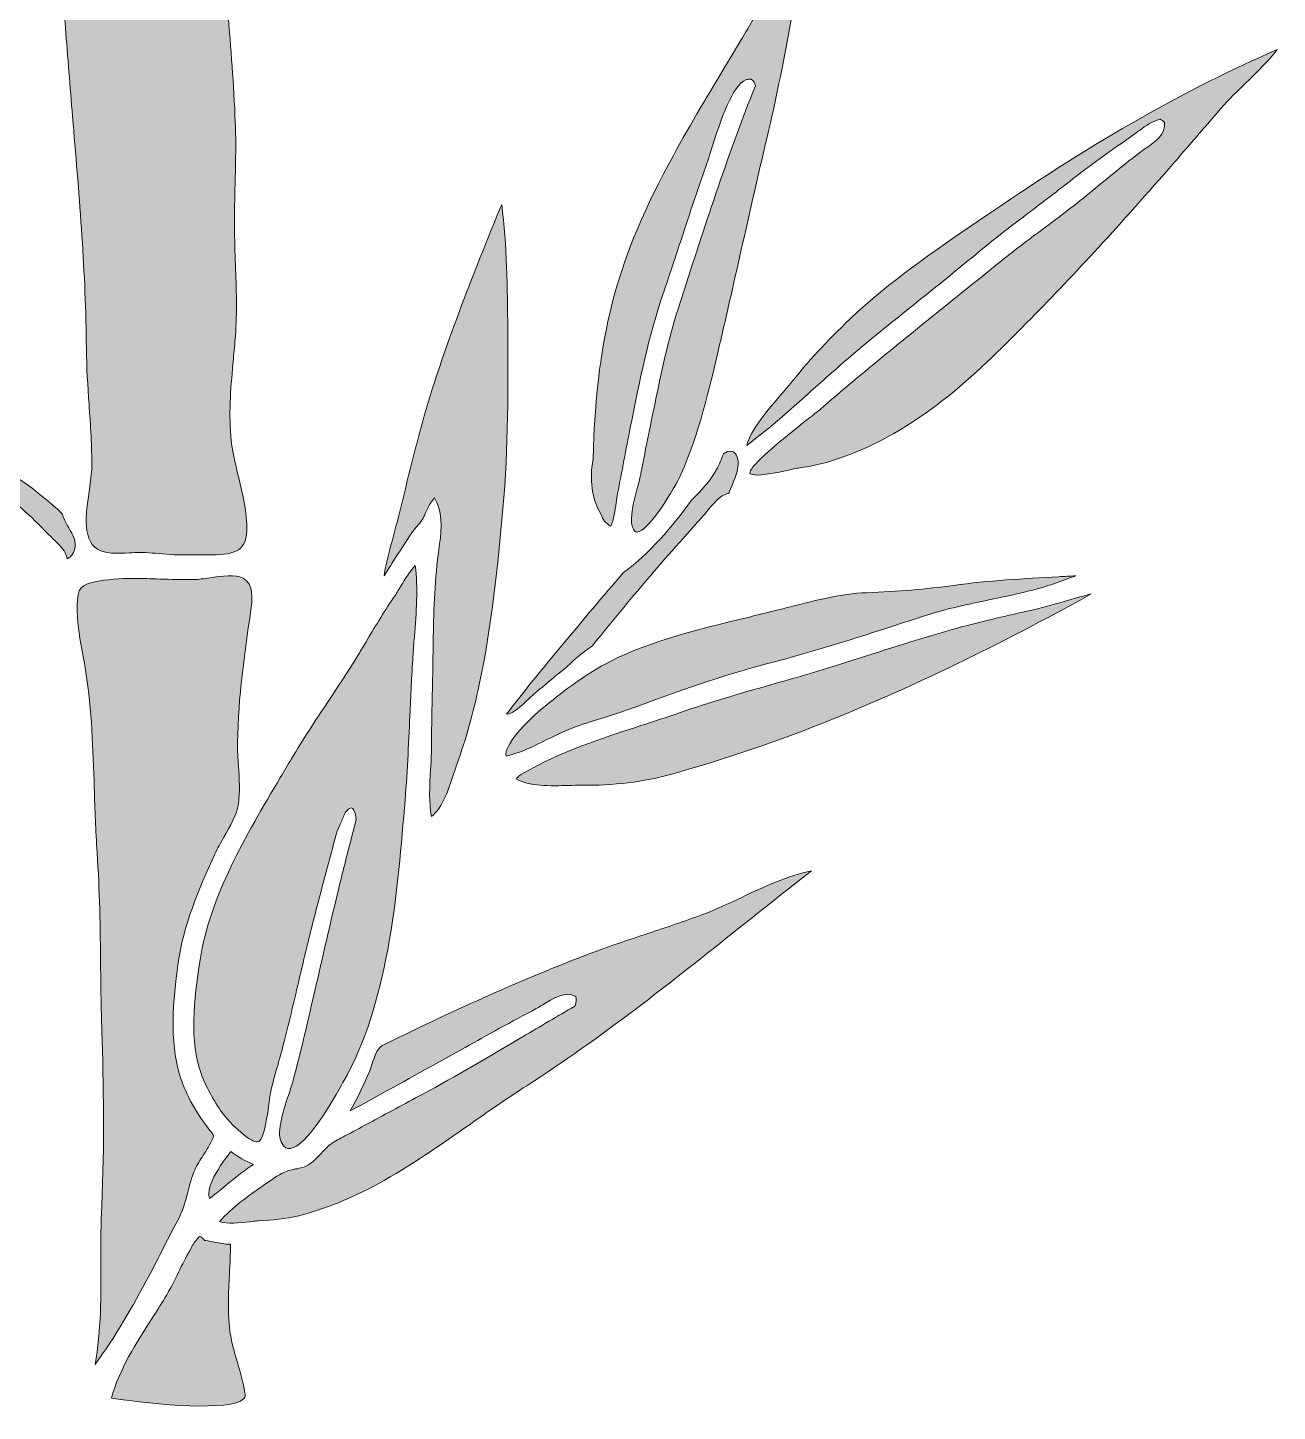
# Model space of a CAD drawing. Header units: inches. Extents: x 34 to 176, y -282 to -15.
# Drawn here: x 105.4 to 176.3, y -138.7 to -60.3 of the extents above; entities that cross this region are included whole.
import ezdxf

# ---------------------------------------------------------------- set-up
doc = ezdxf.new("R2010")
doc.units = ezdxf.units.IN
doc.header["$MEASUREMENT"] = 0
doc.layers.add('_U+0421_U+043B_U+043E_U+0439 1', color=7, linetype='Continuous')

# ---------------------------------------------------------------- blocks, each defined once
blk = doc.blocks.new('block 2')
at = {"layer": '_U+0421_U+043B_U+043E_U+0439 1', "true_color": 0xffffff}
h = blk.add_hatch(color=7, dxfattribs=at)
h.dxf.hatch_style = 2
edge = h.paths.add_edge_path()
edge.add_spline(control_points=[(114.52, -41.955), (113.569, -42.066), (112.629, -42.035), (111.748, -41.994), (111.084, -41.963), (110.482, -42.018), (109.842, -42.076), (109.607, -42.098), (109.369, -42.12), (109.124, -42.137), (108.941, -42.15), (108.741, -42.132), (108.529, -42.112), (108.149, -42.076), (107.755, -42.039), (107.498, -42.199), (106.507, -42.815), (106.623, -45.137), (106.692, -46.525), (106.706, -46.8), (106.718, -47.045), (106.721, -47.242), (106.744, -49.072), (106.782, -51.022), (106.964, -52.984), (107.188, -55.399), (107.378, -57.863), (107.561, -60.246), (107.691, -61.925), (107.82, -63.604), (107.962, -65.279), (107.962, -65.279), (107.998, -65.706), (107.998, -65.706), (108.352, -69.889), (108.719, -74.216), (108.747, -78.46), (108.755, -79.513), (108.829, -80.585), (108.9, -81.621), (108.981, -82.79), (109.064, -83.999), (109.053, -85.192), (109.05, -85.535), (108.985, -85.975), (108.916, -86.441), (108.715, -87.811), (108.465, -89.515), (109.576, -89.927), (110.056, -90.105), (110.625, -90.071), (111.176, -90.039), (111.393, -90.026), (111.614, -90.013), (111.831, -90.013), (111.924, -90.013), (112.017, -90.015), (112.107, -90.021), (112.355, -90.037), (112.596, -90.058), (112.834, -90.079), (113.432, -90.13), (113.997, -90.178), (114.617, -90.15), (114.853, -90.14), (115.107, -90.145), (115.375, -90.151), (116.743, -90.18), (117.723, -90.115), (117.825, -88.991), (117.918, -87.969), (117.643, -86.831), (117.377, -85.73), (117.19, -84.956), (116.997, -84.155), (116.935, -83.405), (116.816, -81.954), (116.951, -80.484), (117.082, -79.062), (117.124, -78.614), (117.165, -78.166), (117.198, -77.719), (117.298, -76.384), (117.248, -75.018), (117.2, -73.697), (117.175, -72.999), (117.149, -72.278), (117.145, -71.567), (117.14, -70.75), (117.16, -69.921), (117.18, -69.121), (117.209, -67.963), (117.238, -66.766), (117.192, -65.589), (117.11, -63.509), (116.937, -61.4), (116.77, -59.359), (116.634, -57.698), (116.493, -55.979), (116.402, -54.283), (116.333, -53.007), (116.322, -51.71), (116.312, -50.457), (116.305, -49.679), (116.299, -48.901), (116.279, -48.123), (116.265, -47.552), (116.293, -46.957), (116.323, -46.327), (116.379, -45.145), (116.437, -43.923), (116.191, -42.885), (115.932, -41.789), (115.604, -41.827), (114.52, -41.955)], knot_values=[0, 0, 0, 0, 1, 1, 1, 2, 2, 2, 3, 3, 3, 4, 4, 4, 5, 5, 5, 6, 6, 6, 7, 7, 7, 8, 8, 8, 9, 9, 9, 10, 10, 10, 11, 11, 11, 12, 12, 12, 13, 13, 13, 14, 14, 14, 15, 15, 15, 16, 16, 16, 17, 17, 17, 18, 18, 18, 19, 19, 19, 20, 20, 20, 21, 21, 21, 22, 22, 22, 23, 23, 23, 24, 24, 24, 25, 25, 25, 26, 26, 26, 27, 27, 27, 28, 28, 28, 29, 29, 29, 30, 30, 30, 31, 31, 31, 32, 32, 32, 33, 33, 33, 34, 34, 34, 35, 35, 35, 36, 36, 36, 37, 37, 37, 38, 38, 38, 38], degree=3, periodic=1)
h = blk.add_hatch(color=7, dxfattribs=at)
h.dxf.hatch_style = 2
edge = h.paths.add_edge_path()
edge.add_spline(control_points=[(138.487, -88.522), (138.654, -88.133), (138.724, -87.66), (138.791, -87.201), (138.818, -87.02), (138.844, -86.844), (138.875, -86.678), (139.109, -85.425), (139.351, -84.174), (139.594, -82.923), (140.102, -80.313), (140.631, -77.757), (141.512, -75.177), (141.847, -74.194), (142.17, -73.209), (142.494, -72.224), (142.965, -70.789), (143.452, -69.305), (143.97, -67.854), (144.01, -67.742), (144.069, -67.552), (144.143, -67.312), (144.743, -65.372), (145.4, -63.534), (146.142, -63.225), (146.219, -63.192), (146.297, -63.176), (146.373, -63.176), (146.399, -63.176), (146.423, -63.182), (146.448, -63.186), (146.592, -63.272), (146.656, -63.406), (146.683, -63.559), (145.174, -67.33), (143.896, -71.27), (142.661, -75.083), (142.661, -75.083), (142.434, -75.783), (142.434, -75.783), (141.817, -77.683), (141.403, -79.549), (141.046, -81.283), (140.771, -82.619), (140.479, -84.057), (140.198, -85.521), (140.155, -85.748), (140.08, -86.024), (140.001, -86.316), (139.792, -87.084), (139.531, -88.04), (139.718, -88.587), (139.778, -88.764), (139.857, -88.856), (139.95, -88.861), (139.954, -88.861), (139.958, -88.861), (139.962, -88.861), (140.631, -88.861), (142.148, -86.308), (142.46, -85.604), (143.475, -83.321), (144.085, -80.707), (144.574, -78.605), (145.014, -76.719), (145.441, -74.83), (145.867, -72.94), (146.379, -70.674), (146.907, -68.331), (147.452, -66.031), (147.925, -64.038), (148.289, -62.106), (148.716, -59.788), (148.854, -59.046), (149.074, -58.275), (149.287, -57.53), (149.578, -56.515), (149.877, -55.47), (149.979, -54.454), (148.761, -56.065), (147.69, -57.884), (146.651, -59.647), (146.383, -60.102), (146.116, -60.554), (145.85, -60.999), (145.85, -60.999), (145.137, -62.185), (145.137, -62.185), (144.095, -63.916), (143.017, -65.706), (142.033, -67.505), (140.434, -70.433), (139.377, -72.931), (138.705, -75.368), (137.964, -78.054), (137.586, -80.957), (137.482, -84.766), (137.479, -84.775), (137.474, -84.781), (137.472, -84.791), (137.286, -85.819), (137.382, -86.959), (137.935, -87.864), (138.032, -88.139), (138.194, -88.37), (138.487, -88.522)], knot_values=[0, 0, 0, 0, 1, 1, 1, 2, 2, 2, 3, 3, 3, 4, 4, 4, 5, 5, 5, 6, 6, 6, 7, 7, 7, 8, 8, 8, 9, 9, 9, 10, 10, 10, 11, 11, 11, 12, 12, 12, 13, 13, 13, 14, 14, 14, 15, 15, 15, 16, 16, 16, 17, 17, 17, 18, 18, 18, 19, 19, 19, 20, 20, 20, 21, 21, 21, 22, 22, 22, 23, 23, 23, 24, 24, 24, 25, 25, 25, 26, 26, 26, 27, 27, 27, 28, 28, 28, 29, 29, 29, 30, 30, 30, 31, 31, 31, 32, 32, 32, 33, 33, 33, 34, 34, 34, 35, 35, 35, 35], degree=3, periodic=1)
h = blk.add_hatch(color=7, dxfattribs=at)
h.dxf.hatch_style = 2
edge = h.paths.add_edge_path()
edge.add_spline(control_points=[(160.031, -70.74), (160.031, -70.74), (159.331, -71.217), (159.331, -71.217), (156.849, -72.907), (154.281, -74.655), (152.061, -76.769), (150.752, -78.015), (149.638, -79.222), (148.656, -80.459), (148.521, -80.63), (148.34, -80.839), (148.136, -81.074), (147.43, -81.89), (146.408, -83.069), (146.194, -83.951), (147.541, -82.934), (148.838, -81.773), (150.094, -80.648), (150.899, -79.928), (151.731, -79.184), (152.564, -78.488), (153.653, -77.578), (154.779, -76.677), (155.867, -75.806), (156.954, -74.936), (158.077, -74.036), (159.162, -73.131), (160.241, -72.229), (161.384, -71.363), (162.49, -70.525), (163.167, -70.011), (163.845, -69.498), (164.511, -68.974), (165.599, -68.119), (166.747, -67.307), (167.856, -66.521), (167.856, -66.521), (168.215, -66.267), (168.215, -66.267), (168.298, -66.208), (168.38, -66.147), (168.463, -66.085), (168.815, -65.823), (169.18, -65.556), (169.636, -65.448), (169.723, -65.502), (169.808, -65.558), (169.889, -65.619), (169.969, -66.315), (169.36, -66.731), (168.866, -67.065), (168.76, -67.137), (168.658, -67.206), (168.569, -67.274), (167.63, -67.991), (166.726, -68.736), (165.805, -69.5), (164.89, -70.26), (163.922, -70.981), (162.987, -71.679), (162.16, -72.296), (161.305, -72.934), (160.491, -73.594), (159.628, -74.294), (158.76, -74.992), (157.892, -75.691), (155.395, -77.7), (152.812, -79.778), (150.353, -81.908), (150.262, -81.987), (150.056, -82.148), (149.782, -82.362), (147.485, -84.156), (146.339, -85.217), (146.375, -85.515), (146.436, -85.65), (146.883, -85.735), (148.647, -85.327), (148.863, -85.277), (149.02, -85.241), (149.105, -85.231), (149.965, -85.129), (150.763, -84.928), (151.775, -84.557), (156.232, -82.924), (159.465, -79.643), (162.317, -76.748), (164.799, -74.231), (167.377, -71.423), (170.43, -67.911), (171.025, -67.227), (171.617, -66.54), (172.21, -65.853), (172.21, -65.853), (173.087, -64.837), (173.087, -64.837), (173.519, -64.336), (174.03, -63.84), (174.525, -63.361), (175.141, -62.763), (175.775, -62.149), (176.284, -61.5), (171.146, -63.726), (166.104, -66.595), (160.031, -70.74)], knot_values=[0, 0, 0, 0, 1, 1, 1, 2, 2, 2, 3, 3, 3, 4, 4, 4, 5, 5, 5, 6, 6, 6, 7, 7, 7, 8, 8, 8, 9, 9, 9, 10, 10, 10, 11, 11, 11, 12, 12, 12, 13, 13, 13, 14, 14, 14, 15, 15, 15, 16, 16, 16, 17, 17, 17, 18, 18, 18, 19, 19, 19, 20, 20, 20, 21, 21, 21, 22, 22, 22, 23, 23, 23, 24, 24, 24, 25, 25, 25, 26, 26, 26, 27, 27, 27, 28, 28, 28, 29, 29, 29, 30, 30, 30, 31, 31, 31, 32, 32, 32, 33, 33, 33, 34, 34, 34, 35, 35, 35, 35], degree=3, periodic=1)
h = blk.add_hatch(color=7, dxfattribs=at)
h.dxf.hatch_style = 2
edge = h.paths.add_edge_path()
edge.add_spline(control_points=[(127.207, -88.894), (127.325, -88.717), (127.429, -88.606), (127.519, -88.508), (127.616, -88.404), (127.699, -88.315), (127.791, -88.16), (127.864, -88.039), (127.92, -87.91), (127.979, -87.773), (128.07, -87.566), (128.164, -87.351), (128.321, -87.151), (128.321, -87.151), (128.496, -86.928), (128.496, -86.928), (128.496, -86.928), (128.619, -87.183), (128.619, -87.183), (128.999, -87.974), (128.857, -88.982), (128.731, -89.871), (128.705, -90.058), (128.679, -90.238), (128.66, -90.407), (128.469, -92.124), (128.431, -93.859), (128.412, -95.35), (128.401, -96.171), (128.384, -96.992), (128.367, -97.814), (128.343, -98.959), (128.317, -100.144), (128.312, -101.307), (128.31, -101.602), (128.29, -101.956), (128.268, -102.332), (128.217, -103.205), (128.155, -104.269), (128.322, -104.993), (128.966, -104.444), (129.285, -103.464), (129.569, -102.591), (129.639, -102.378), (129.706, -102.172), (129.775, -101.983), (130.276, -100.598), (130.686, -99.134), (131.03, -97.507), (131.741, -94.141), (132.08, -90.74), (132.366, -87.546), (132.677, -84.076), (132.672, -80.48), (132.644, -77.381), (132.622, -75.034), (132.6, -72.613), (132.3, -70.287), (130.965, -73.52), (129.596, -76.96), (128.481, -80.386), (127.834, -82.375), (127.327, -84.425), (126.837, -86.407), (126.54, -87.609), (126.233, -88.852), (125.897, -90.07), (125.897, -90.07), (125.897, -90.07), (125.897, -90.07), (125.779, -90.497), (125.694, -90.931), (125.628, -91.345), (125.798, -91.081), (125.966, -90.816), (126.134, -90.552), (126.488, -89.995), (126.842, -89.439), (127.207, -88.894)], knot_values=[0, 0, 0, 0, 1, 1, 1, 2, 2, 2, 3, 3, 3, 4, 4, 4, 5, 5, 5, 6, 6, 6, 7, 7, 7, 8, 8, 8, 9, 9, 9, 10, 10, 10, 11, 11, 11, 12, 12, 12, 13, 13, 13, 14, 14, 14, 15, 15, 15, 16, 16, 16, 17, 17, 17, 18, 18, 18, 19, 19, 19, 20, 20, 20, 21, 21, 21, 22, 22, 22, 23, 23, 23, 24, 24, 24, 25, 25, 25, 26, 26, 26, 26], degree=3, periodic=1)
h = blk.add_hatch(color=7, dxfattribs=at)
h.dxf.hatch_style = 2
edge = h.paths.add_edge_path()
edge.add_spline(control_points=[(98.008, -82.801), (98.437, -83.151), (98.854, -83.52), (99.279, -83.876), (100.196, -84.136), (101.121, -84.776), (102.017, -85.399), (102.451, -85.7), (102.86, -85.984), (103.256, -86.216), (104.642, -87.029), (105.655, -88.004), (106.543, -88.938), (106.632, -89.031), (106.738, -89.131), (106.851, -89.236), (107.116, -89.484), (107.415, -89.763), (107.543, -90.029), (107.61, -90.167), (107.645, -90.281), (107.661, -90.384), (108.089, -90.163), (108.242, -89.645), (107.99, -89.075), (107.798, -88.643), (107.496, -88.291), (107.39, -87.836), (105.967, -86.459), (104.426, -85.486), (102.8, -84.463), (102.8, -84.463), (102.143, -84.049), (102.143, -84.049), (101.799, -83.831), (101.457, -83.591), (101.127, -83.359), (100.628, -83.007), (100.111, -82.644), (99.564, -82.341), (99.105, -82.087), (98.622, -81.857), (98.154, -81.634), (98.154, -81.634), (98.039, -81.58), (98.039, -81.58), (97.995, -81.558), (97.914, -81.527), (97.817, -81.491), (97.699, -81.447), (97.488, -81.367), (97.356, -81.299), (97.007, -81.736), (97.539, -82.418), (98.008, -82.801)], knot_values=[0, 0, 0, 0, 1, 1, 1, 2, 2, 2, 3, 3, 3, 4, 4, 4, 5, 5, 5, 6, 6, 6, 7, 7, 7, 8, 8, 8, 9, 9, 9, 10, 10, 10, 11, 11, 11, 12, 12, 12, 13, 13, 13, 14, 14, 14, 15, 15, 15, 16, 16, 16, 17, 17, 17, 18, 18, 18, 18], degree=3, periodic=1)
h = blk.add_hatch(color=7, dxfattribs=at)
h.dxf.hatch_style = 2
edge = h.paths.add_edge_path()
edge.add_spline(control_points=[(133.92, -98.24), (134.376, -97.843), (134.831, -97.45), (135.301, -97.071), (135.783, -96.683), (136.241, -96.273), (136.706, -95.865), (136.93, -95.669), (137.187, -95.499), (137.432, -95.321), (139.249, -93.077), (141.358, -90.536), (143.637, -88.046), (143.738, -87.935), (143.843, -87.807), (143.953, -87.671), (144.297, -87.248), (144.687, -86.769), (145.126, -86.673), (145.141, -86.67), (145.156, -86.671), (145.171, -86.669), (145.349, -86.221), (145.57, -85.784), (145.675, -85.313), (145.822, -84.656), (145.524, -83.937), (144.869, -84.428), (144.755, -84.737), (144.636, -85.034), (144.487, -85.316), (144.163, -85.931), (143.62, -86.499), (143.064, -87.047), (141.98, -88.572), (140.706, -90.039), (139.216, -91.151), (138.047, -92.487), (136.904, -93.862), (135.789, -95.206), (135.789, -95.206), (134.957, -96.208), (134.957, -96.208), (134.186, -97.135), (133.361, -98.135), (132.575, -99.191), (132.908, -99.254), (133.725, -98.41), (133.92, -98.24)], knot_values=[0, 0, 0, 0, 1, 1, 1, 2, 2, 2, 3, 3, 3, 4, 4, 4, 5, 5, 5, 6, 6, 6, 7, 7, 7, 8, 8, 8, 9, 9, 9, 10, 10, 10, 11, 11, 11, 12, 12, 12, 13, 13, 13, 14, 14, 14, 15, 15, 15, 16, 16, 16, 16], degree=3, periodic=1)
h = blk.add_hatch(color=7, dxfattribs=at)
h.dxf.hatch_style = 2
edge = h.paths.add_edge_path()
edge.add_spline(control_points=[(115.249, -119.564), (115.508, -120.27), (115.959, -121.101), (116.455, -121.789), (116.868, -122.363), (118.147, -123.63), (118.531, -123.412), (118.832, -123.24), (119.02, -121.883), (119.121, -121.155), (119.173, -120.78), (119.214, -120.484), (119.26, -120.311), (119.354, -119.962), (119.452, -119.614), (119.551, -119.266), (119.674, -118.833), (119.796, -118.4), (119.91, -117.963), (120.217, -116.782), (120.499, -115.572), (120.772, -114.403), (121.006, -113.398), (121.249, -112.359), (121.506, -111.341), (121.838, -110.03), (122.193, -108.702), (122.536, -107.418), (122.677, -106.888), (122.82, -106.351), (122.963, -105.812), (123.043, -105.644), (123.118, -105.473), (123.201, -105.305), (123.29, -105.124), (123.34, -104.882), (123.467, -104.726), (123.95, -104.132), (124.009, -104.895), (124.039, -105.17), (124.039, -105.17), (123.763, -106.258), (123.763, -106.258), (123.518, -107.22), (123.273, -108.182), (123.039, -109.147), (122.576, -111.051), (122.132, -112.994), (121.702, -114.873), (121.702, -114.873), (121.503, -115.743), (121.503, -115.743), (121.158, -117.249), (120.828, -118.603), (120.494, -119.883), (120.442, -120.081), (120.357, -120.336), (120.259, -120.631), (119.96, -121.524), (119.509, -122.874), (119.792, -123.441), (119.977, -123.812), (120.174, -123.816), (120.239, -123.818), (120.242, -123.818), (120.246, -123.818), (120.25, -123.818), (120.69, -123.818), (121.559, -123.189), (123.215, -120.226), (123.215, -120.226), (123.298, -120.079), (123.298, -120.079), (125.851, -115.576), (126.347, -109.692), (126.785, -104.501), (126.785, -104.501), (126.798, -104.35), (126.798, -104.35), (126.94, -102.662), (127.018, -100.936), (127.094, -99.267), (127.144, -98.168), (127.196, -97.032), (127.265, -95.916), (127.288, -95.548), (127.318, -95.172), (127.348, -94.79), (127.454, -93.437), (127.565, -92.041), (127.397, -90.76), (127.098, -91.064), (126.826, -91.514), (126.581, -91.922), (126.465, -92.114), (126.355, -92.296), (126.25, -92.45), (125.695, -93.266), (125.178, -94.13), (124.678, -94.966), (124.535, -95.206), (124.391, -95.446), (124.247, -95.685), (123.662, -96.653), (123.028, -97.607), (122.415, -98.53), (121.727, -99.566), (121.015, -100.637), (120.373, -101.727), (120.167, -102.077), (119.957, -102.43), (119.746, -102.786), (117.792, -106.069), (115.772, -109.464), (115.194, -113.125), (114.833, -115.411), (114.59, -117.772), (115.249, -119.564)], knot_values=[0, 0, 0, 0, 1, 1, 1, 2, 2, 2, 3, 3, 3, 4, 4, 4, 5, 5, 5, 6, 6, 6, 7, 7, 7, 8, 8, 8, 9, 9, 9, 10, 10, 10, 11, 11, 11, 12, 12, 12, 13, 13, 13, 14, 14, 14, 15, 15, 15, 16, 16, 16, 17, 17, 17, 18, 18, 18, 19, 19, 19, 20, 20, 20, 21, 21, 21, 22, 22, 22, 23, 23, 23, 24, 24, 24, 25, 25, 25, 26, 26, 26, 27, 27, 27, 28, 28, 28, 29, 29, 29, 30, 30, 30, 31, 31, 31, 32, 32, 32, 33, 33, 33, 34, 34, 34, 35, 35, 35, 36, 36, 36, 37, 37, 37, 38, 38, 38, 39, 39, 39, 39], degree=3, periodic=1)
h = blk.add_hatch(color=7, dxfattribs=at)
h.dxf.hatch_style = 2
edge = h.paths.add_edge_path()
edge.add_spline(control_points=[(117.635, -91.471), (117.202, -91.236), (116.427, -91.351), (115.743, -91.453), (115.413, -91.502), (115.102, -91.548), (114.844, -91.553), (114.189, -91.565), (113.537, -91.544), (112.907, -91.523), (112.41, -91.507), (111.923, -91.492), (111.446, -91.492), (110.655, -91.492), (109.891, -91.535), (109.15, -91.692), (108.248, -91.882), (108.21, -92.276), (108.231, -93.388), (108.247, -94.194), (108.398, -95.008), (108.544, -95.796), (108.607, -96.136), (108.67, -96.476), (108.723, -96.816), (108.723, -96.816), (108.723, -96.816), (108.723, -96.816), (109.056, -98.955), (109.126, -101.196), (109.194, -103.362), (109.232, -104.569), (109.271, -105.817), (109.356, -107.023), (109.505, -109.156), (109.531, -111.333), (109.555, -113.438), (109.569, -114.657), (109.584, -115.918), (109.623, -117.155), (109.716, -120.106), (109.788, -123.592), (109.617, -127.064), (109.568, -128.083), (109.571, -129.15), (109.574, -130.181), (109.58, -132.132), (109.586, -134.141), (109.247, -136.055), (110.385, -134.521), (111.405, -132.707), (112.268, -131.098), (112.566, -130.542), (112.856, -129.97), (113.136, -129.416), (113.419, -128.854), (113.703, -128.292), (114.001, -127.737), (114.254, -127.267), (114.374, -126.792), (114.501, -126.288), (114.603, -125.883), (114.709, -125.464), (114.89, -125.045), (115.023, -124.739), (115.201, -124.465), (115.374, -124.2), (115.504, -124), (115.626, -123.812), (115.731, -123.61), (115.731, -123.61), (115.825, -123.433), (115.825, -123.433), (116, -123.107), (116, -123.107), (115.753, -122.791), (115.753, -122.791), (115.613, -122.61), (115.613, -122.61), (114.893, -121.666), (114.317, -120.579), (114.033, -119.628), (113.458, -117.703), (113.663, -115.393), (113.939, -113.388), (114.251, -111.125), (115.108, -109.132), (116.034, -107.12), (116.176, -106.811), (116.356, -106.498), (116.545, -106.167), (116.906, -105.537), (117.279, -104.886), (117.366, -104.288), (117.464, -103.616), (117.417, -102.858), (117.371, -102.126), (117.343, -101.678), (117.314, -101.215), (117.32, -100.783), (117.354, -98.217), (117.726, -95.683), (118.055, -93.447), (118.171, -92.664), (118.243, -91.801), (117.635, -91.471)], knot_values=[0, 0, 0, 0, 1, 1, 1, 2, 2, 2, 3, 3, 3, 4, 4, 4, 5, 5, 5, 6, 6, 6, 7, 7, 7, 8, 8, 8, 9, 9, 9, 10, 10, 10, 11, 11, 11, 12, 12, 12, 13, 13, 13, 14, 14, 14, 15, 15, 15, 16, 16, 16, 17, 17, 17, 18, 18, 18, 19, 19, 19, 20, 20, 20, 21, 21, 21, 22, 22, 22, 23, 23, 23, 24, 24, 24, 25, 25, 25, 26, 26, 26, 27, 27, 27, 28, 28, 28, 29, 29, 29, 30, 30, 30, 31, 31, 31, 32, 32, 32, 33, 33, 33, 34, 34, 34, 35, 35, 35, 35], degree=3, periodic=1)
h = blk.add_hatch(color=7, dxfattribs=at)
h.dxf.hatch_style = 2
edge = h.paths.add_edge_path()
edge.add_spline(control_points=[(136.648, -99.844), (137.061, -99.706), (137.475, -99.574), (137.889, -99.442), (138.658, -99.198), (139.454, -98.945), (140.224, -98.656), (142.153, -97.935), (144.703, -97.019), (147.324, -96.338), (150.074, -95.623), (152.82, -94.733), (155.475, -93.872), (155.475, -93.872), (156.385, -93.577), (156.385, -93.577), (157.534, -93.205), (158.753, -92.952), (159.933, -92.708), (161.396, -92.404), (162.909, -92.09), (164.284, -91.548), (164.468, -91.475), (164.658, -91.407), (164.854, -91.342), (164.525, -91.36), (164.198, -91.378), (163.876, -91.395), (161.92, -91.502), (159.899, -91.612), (157.927, -91.882), (156.349, -92.099), (154.781, -92.23), (152.992, -92.297), (151.539, -92.351), (150.08, -92.731), (148.67, -93.098), (148.441, -93.158), (148.212, -93.217), (147.984, -93.275), (147.372, -93.431), (146.746, -93.581), (146.113, -93.733), (143.49, -94.362), (140.778, -95.013), (138.451, -96.193), (137.097, -96.879), (135.806, -97.878), (134.832, -98.671), (133.578, -99.691), (132.434, -100.945), (132.544, -101.569), (133.317, -101.402), (134.104, -101.011), (134.867, -100.631), (135.451, -100.341), (136.054, -100.041), (136.648, -99.844)], knot_values=[0, 0, 0, 0, 1, 1, 1, 2, 2, 2, 3, 3, 3, 4, 4, 4, 5, 5, 5, 6, 6, 6, 7, 7, 7, 8, 8, 8, 9, 9, 9, 10, 10, 10, 11, 11, 11, 12, 12, 12, 13, 13, 13, 14, 14, 14, 15, 15, 15, 16, 16, 16, 17, 17, 17, 18, 18, 18, 19, 19, 19, 19], degree=3, periodic=1)
h = blk.add_hatch(color=7, dxfattribs=at)
h.dxf.hatch_style = 2
edge = h.paths.add_edge_path()
edge.add_spline(control_points=[(162.196, -93.326), (160.76, -93.641), (159.091, -94.018), (157.467, -94.493), (155.415, -95.094), (153.341, -95.76), (151.512, -96.348), (150.204, -96.768), (148.865, -97.15), (147.569, -97.52), (145.859, -98.007), (144.091, -98.511), (142.383, -99.108), (141.666, -99.358), (140.92, -99.6), (140.198, -99.834), (137.933, -100.569), (135.591, -101.33), (133.564, -102.515), (133.564, -102.515), (133.553, -102.521), (133.553, -102.521), (133.387, -102.603), (133.24, -102.711), (133.115, -102.844), (133.795, -103.293), (135.118, -103.257), (136.102, -103.229), (136.361, -103.222), (136.597, -103.215), (136.8, -103.218), (138.631, -103.242), (140.367, -103.026), (141.948, -102.581), (145.031, -101.715), (148.081, -100.675), (151.012, -99.493), (155.63, -97.631), (160.333, -95.356), (165.736, -92.369), (165.215, -92.498), (164.696, -92.648), (164.188, -92.795), (163.538, -92.984), (162.866, -93.178), (162.196, -93.326)], knot_values=[0, 0, 0, 0, 1, 1, 1, 2, 2, 2, 3, 3, 3, 4, 4, 4, 5, 5, 5, 6, 6, 6, 7, 7, 7, 8, 8, 8, 9, 9, 9, 10, 10, 10, 11, 11, 11, 12, 12, 12, 13, 13, 13, 14, 14, 14, 15, 15, 15, 15], degree=3, periodic=1)
h = blk.add_hatch(color=7, dxfattribs=at)
h.dxf.hatch_style = 2
edge = h.paths.add_edge_path()
edge.add_spline(control_points=[(143.69, -110.549), (142.664, -110.934), (141.607, -111.284), (140.585, -111.623), (139.486, -111.986), (138.351, -112.362), (137.254, -112.781), (133.627, -114.169), (129.735, -115.892), (125.687, -117.9), (125.687, -117.9), (125.657, -117.912), (125.657, -117.912), (125.287, -118.019), (125.114, -118.54), (124.961, -119), (124.907, -119.164), (124.855, -119.318), (124.799, -119.446), (124.475, -120.18), (124.127, -120.947), (123.715, -121.683), (125.343, -120.802), (126.975, -119.892), (128.56, -119.009), (128.56, -119.009), (130.224, -118.084), (130.224, -118.084), (131.463, -117.396), (132.867, -116.616), (134.261, -115.883), (134.369, -115.826), (134.493, -115.749), (134.626, -115.666), (135.182, -115.321), (135.923, -114.863), (136.506, -115.202), (136.52, -115.359), (136.53, -115.519), (136.479, -115.668), (136.47, -115.695), (136.457, -115.72), (136.445, -115.746), (135.463, -116.313), (134.486, -116.888), (133.51, -117.466), (131.653, -118.565), (129.731, -119.701), (127.797, -120.745), (127.293, -121.017), (126.788, -121.288), (126.284, -121.558), (125.494, -121.982), (124.704, -122.406), (123.917, -122.835), (123.785, -122.906), (123.649, -122.976), (123.512, -123.046), (123.234, -123.187), (122.946, -123.334), (122.694, -123.505), (122.456, -123.667), (122.27, -123.867), (122.073, -124.079), (121.885, -124.281), (121.69, -124.491), (121.445, -124.667), (121.149, -124.88), (120.877, -124.929), (120.614, -124.977), (120.462, -125.004), (120.319, -125.03), (120.164, -125.086), (119.742, -125.239), (119.348, -125.515), (118.968, -125.783), (118.968, -125.783), (118.753, -125.933), (118.753, -125.933), (117.88, -126.535), (117.035, -127.144), (116.3, -127.954), (116.709, -128.117), (117.494, -128.024), (117.99, -127.965), (118.152, -127.946), (118.296, -127.929), (118.406, -127.922), (118.406, -127.922), (118.504, -127.916), (118.504, -127.916), (119.292, -127.864), (120.037, -127.815), (120.792, -127.624), (122.279, -127.249), (123.793, -126.64), (125.292, -125.814), (127.128, -124.803), (128.853, -123.595), (130.523, -122.426), (131.557, -121.702), (132.627, -120.952), (133.72, -120.252), (137.918, -117.561), (141.902, -114.387), (145.756, -111.318), (147.101, -110.247), (148.486, -109.143), (149.869, -108.07), (148.534, -108.338), (147.204, -108.964), (145.911, -109.573), (145.144, -109.934), (144.42, -110.275), (143.69, -110.549)], knot_values=[0, 0, 0, 0, 1, 1, 1, 2, 2, 2, 3, 3, 3, 4, 4, 4, 5, 5, 5, 6, 6, 6, 7, 7, 7, 8, 8, 8, 9, 9, 9, 10, 10, 10, 11, 11, 11, 12, 12, 12, 13, 13, 13, 14, 14, 14, 15, 15, 15, 16, 16, 16, 17, 17, 17, 18, 18, 18, 19, 19, 19, 20, 20, 20, 21, 21, 21, 22, 22, 22, 23, 23, 23, 24, 24, 24, 25, 25, 25, 26, 26, 26, 27, 27, 27, 28, 28, 28, 29, 29, 29, 30, 30, 30, 31, 31, 31, 32, 32, 32, 33, 33, 33, 34, 34, 34, 35, 35, 35, 36, 36, 36, 37, 37, 37, 38, 38, 38, 38], degree=3, periodic=1)
h = blk.add_hatch(color=7, dxfattribs=at)
h.dxf.hatch_style = 2
edge = h.paths.add_edge_path()
edge.add_spline(control_points=[(118.233, -124.714), (117.782, -124.549), (117.35, -124.305), (116.943, -123.985), (115.716, -125.563), (115.578, -126.301), (115.744, -126.645), (115.912, -126.517), (116.145, -126.326), (116.405, -126.113), (117.265, -125.41), (117.844, -124.954), (118.233, -124.714)], knot_values=[0, 0, 0, 0, 1, 1, 1, 2, 2, 2, 3, 3, 3, 4, 4, 4, 4], degree=3, periodic=1)
h = blk.add_hatch(color=7, dxfattribs=at)
h.dxf.hatch_style = 2
edge = h.paths.add_edge_path()
edge.add_spline(control_points=[(115.445, -129.028), (115.445, -129.028), (115.401, -128.973), (115.401, -128.973), (115.318, -128.869), (115.238, -128.81), (115.187, -128.811), (115.141, -128.813), (115.079, -128.871), (115.016, -128.968), (114.849, -129.165), (114.723, -129.362), (114.627, -129.574), (114.388, -129.989), (114.18, -130.412), (113.979, -130.821), (113.74, -131.307), (113.493, -131.81), (113.203, -132.285), (112.971, -132.665), (112.727, -133.047), (112.48, -133.433), (111.56, -134.869), (110.611, -136.353), (110.164, -137.965), (112.757, -138.366), (116.925, -138.718), (117.655, -138.018), (117.726, -137.949), (117.754, -137.879), (117.743, -137.791), (117.668, -137.158), (117.488, -136.543), (117.314, -135.948), (117.124, -135.302), (116.929, -134.634), (116.857, -133.921), (116.755, -132.902), (116.809, -131.881), (116.862, -130.893), (116.89, -130.353), (116.92, -129.797), (116.923, -129.245), (116.595, -129.243), (116.301, -129.188), (116.02, -129.13), (115.859, -129.096), (115.694, -129.061), (115.515, -129.038), (115.515, -129.038), (115.445, -129.028), (115.445, -129.028)], knot_values=[0, 0, 0, 0, 1, 1, 1, 2, 2, 2, 3, 3, 3, 4, 4, 4, 5, 5, 5, 6, 6, 6, 7, 7, 7, 8, 8, 8, 9, 9, 9, 10, 10, 10, 11, 11, 11, 12, 12, 12, 13, 13, 13, 14, 14, 14, 15, 15, 15, 16, 16, 16, 17, 17, 17, 17], degree=3, periodic=1)
at = {"layer": '_U+0421_U+043B_U+043E_U+0439 1', "lineweight": 0}
for points, knots in [([(114.52, -41.955), (113.569, -42.066), (112.629, -42.035), (111.748, -41.994), (111.084, -41.963), (110.482, -42.018), (109.842, -42.076), (109.607, -42.098), (109.369, -42.12), (109.124, -42.137), (108.941, -42.15), (108.741, -42.132), (108.529, -42.112), (108.149, -42.076), (107.755, -42.039), (107.498, -42.199), (106.507, -42.815), (106.623, -45.137), (106.692, -46.525), (106.706, -46.8), (106.718, -47.045), (106.721, -47.242), (106.744, -49.072), (106.782, -51.022), (106.964, -52.984), (107.188, -55.399), (107.378, -57.863), (107.561, -60.246), (107.691, -61.925), (107.82, -63.604), (107.962, -65.279), (107.962, -65.279), (107.998, -65.706), (107.998, -65.706), (108.352, -69.889), (108.719, -74.216), (108.747, -78.46), (108.755, -79.513), (108.829, -80.585), (108.9, -81.621), (108.981, -82.79), (109.064, -83.999), (109.053, -85.192), (109.05, -85.535), (108.985, -85.975), (108.916, -86.441), (108.715, -87.811), (108.465, -89.515), (109.576, -89.927), (110.056, -90.105), (110.625, -90.071), (111.176, -90.039), (111.393, -90.026), (111.614, -90.013), (111.831, -90.013), (111.924, -90.013), (112.017, -90.015), (112.107, -90.021), (112.355, -90.037), (112.596, -90.058), (112.834, -90.079), (113.432, -90.13), (113.997, -90.178), (114.617, -90.15), (114.853, -90.14), (115.107, -90.145), (115.375, -90.151), (116.743, -90.18), (117.723, -90.115), (117.825, -88.991), (117.918, -87.969), (117.643, -86.831), (117.377, -85.73), (117.19, -84.956), (116.997, -84.155), (116.935, -83.405), (116.816, -81.954), (116.951, -80.484), (117.082, -79.062), (117.124, -78.614), (117.165, -78.166), (117.198, -77.719), (117.298, -76.384), (117.248, -75.018), (117.2, -73.697), (117.175, -72.999), (117.149, -72.278), (117.145, -71.567), (117.14, -70.75), (117.16, -69.921), (117.18, -69.121), (117.209, -67.963), (117.238, -66.766), (117.192, -65.589), (117.11, -63.509), (116.937, -61.4), (116.77, -59.359), (116.634, -57.698), (116.493, -55.979), (116.402, -54.283), (116.333, -53.007), (116.322, -51.71), (116.312, -50.457), (116.305, -49.679), (116.299, -48.901), (116.279, -48.123), (116.265, -47.552), (116.293, -46.957), (116.323, -46.327), (116.379, -45.145), (116.437, -43.923), (116.191, -42.885), (115.932, -41.789), (115.604, -41.827), (114.52, -41.955)], [0, 0, 0, 0, 1, 1, 1, 2, 2, 2, 3, 3, 3, 4, 4, 4, 5, 5, 5, 6, 6, 6, 7, 7, 7, 8, 8, 8, 9, 9, 9, 10, 10, 10, 11, 11, 11, 12, 12, 12, 13, 13, 13, 14, 14, 14, 15, 15, 15, 16, 16, 16, 17, 17, 17, 18, 18, 18, 19, 19, 19, 20, 20, 20, 21, 21, 21, 22, 22, 22, 23, 23, 23, 24, 24, 24, 25, 25, 25, 26, 26, 26, 27, 27, 27, 28, 28, 28, 29, 29, 29, 30, 30, 30, 31, 31, 31, 32, 32, 32, 33, 33, 33, 34, 34, 34, 35, 35, 35, 36, 36, 36, 37, 37, 37, 38, 38, 38, 38]), ([(138.487, -88.522), (138.654, -88.133), (138.724, -87.66), (138.791, -87.201), (138.818, -87.02), (138.844, -86.844), (138.875, -86.678), (139.109, -85.425), (139.351, -84.174), (139.594, -82.923), (140.102, -80.313), (140.631, -77.757), (141.512, -75.177), (141.847, -74.194), (142.17, -73.209), (142.494, -72.224), (142.965, -70.789), (143.452, -69.305), (143.97, -67.854), (144.01, -67.742), (144.069, -67.552), (144.143, -67.312), (144.743, -65.372), (145.4, -63.534), (146.142, -63.225), (146.219, -63.192), (146.297, -63.176), (146.373, -63.176), (146.399, -63.176), (146.423, -63.182), (146.448, -63.186), (146.592, -63.272), (146.656, -63.406), (146.683, -63.559), (145.174, -67.33), (143.896, -71.27), (142.661, -75.083), (142.661, -75.083), (142.434, -75.783), (142.434, -75.783), (141.817, -77.683), (141.403, -79.549), (141.046, -81.283), (140.771, -82.619), (140.479, -84.057), (140.198, -85.521), (140.155, -85.748), (140.08, -86.024), (140.001, -86.316), (139.792, -87.084), (139.531, -88.04), (139.718, -88.587), (139.778, -88.764), (139.857, -88.856), (139.95, -88.861), (139.954, -88.861), (139.958, -88.861), (139.962, -88.861), (140.631, -88.861), (142.148, -86.308), (142.46, -85.604), (143.475, -83.321), (144.085, -80.707), (144.574, -78.605), (145.014, -76.719), (145.441, -74.83), (145.867, -72.94), (146.379, -70.674), (146.907, -68.331), (147.452, -66.031), (147.925, -64.038), (148.289, -62.106), (148.716, -59.788), (148.854, -59.046), (149.074, -58.275), (149.287, -57.53), (149.578, -56.515), (149.877, -55.47), (149.979, -54.454), (148.761, -56.065), (147.69, -57.884), (146.651, -59.647), (146.383, -60.102), (146.116, -60.554), (145.85, -60.999), (145.85, -60.999), (145.137, -62.185), (145.137, -62.185), (144.095, -63.916), (143.017, -65.706), (142.033, -67.505), (140.434, -70.433), (139.377, -72.931), (138.705, -75.368), (137.964, -78.054), (137.586, -80.957), (137.482, -84.766), (137.479, -84.775), (137.474, -84.781), (137.472, -84.791), (137.286, -85.819), (137.382, -86.959), (137.935, -87.864), (138.032, -88.139), (138.194, -88.37), (138.487, -88.522)], [0, 0, 0, 0, 1, 1, 1, 2, 2, 2, 3, 3, 3, 4, 4, 4, 5, 5, 5, 6, 6, 6, 7, 7, 7, 8, 8, 8, 9, 9, 9, 10, 10, 10, 11, 11, 11, 12, 12, 12, 13, 13, 13, 14, 14, 14, 15, 15, 15, 16, 16, 16, 17, 17, 17, 18, 18, 18, 19, 19, 19, 20, 20, 20, 21, 21, 21, 22, 22, 22, 23, 23, 23, 24, 24, 24, 25, 25, 25, 26, 26, 26, 27, 27, 27, 28, 28, 28, 29, 29, 29, 30, 30, 30, 31, 31, 31, 32, 32, 32, 33, 33, 33, 34, 34, 34, 35, 35, 35, 35]), ([(160.031, -70.74), (160.031, -70.74), (159.331, -71.217), (159.331, -71.217), (156.849, -72.907), (154.281, -74.655), (152.061, -76.769), (150.752, -78.015), (149.638, -79.222), (148.656, -80.459), (148.521, -80.63), (148.34, -80.839), (148.136, -81.074), (147.43, -81.89), (146.408, -83.069), (146.194, -83.951), (147.541, -82.934), (148.838, -81.773), (150.094, -80.648), (150.899, -79.928), (151.731, -79.184), (152.564, -78.488), (153.653, -77.578), (154.779, -76.677), (155.867, -75.806), (156.954, -74.936), (158.077, -74.036), (159.162, -73.131), (160.241, -72.229), (161.384, -71.363), (162.49, -70.525), (163.167, -70.011), (163.845, -69.498), (164.511, -68.974), (165.599, -68.119), (166.747, -67.307), (167.856, -66.521), (167.856, -66.521), (168.215, -66.267), (168.215, -66.267), (168.298, -66.208), (168.38, -66.147), (168.463, -66.085), (168.815, -65.823), (169.18, -65.556), (169.636, -65.448), (169.723, -65.502), (169.808, -65.558), (169.889, -65.619), (169.969, -66.315), (169.36, -66.731), (168.866, -67.065), (168.76, -67.137), (168.658, -67.206), (168.569, -67.274), (167.63, -67.991), (166.726, -68.736), (165.805, -69.5), (164.89, -70.26), (163.922, -70.981), (162.987, -71.679), (162.16, -72.296), (161.305, -72.934), (160.491, -73.594), (159.628, -74.294), (158.76, -74.992), (157.892, -75.691), (155.395, -77.7), (152.812, -79.778), (150.353, -81.908), (150.262, -81.987), (150.056, -82.148), (149.782, -82.362), (147.485, -84.156), (146.339, -85.217), (146.375, -85.515), (146.436, -85.65), (146.883, -85.735), (148.647, -85.327), (148.863, -85.277), (149.02, -85.241), (149.105, -85.231), (149.965, -85.129), (150.763, -84.928), (151.775, -84.557), (156.232, -82.924), (159.465, -79.643), (162.317, -76.748), (164.799, -74.231), (167.377, -71.423), (170.43, -67.911), (171.025, -67.227), (171.617, -66.54), (172.21, -65.853), (172.21, -65.853), (173.087, -64.837), (173.087, -64.837), (173.519, -64.336), (174.03, -63.84), (174.525, -63.361), (175.141, -62.763), (175.775, -62.149), (176.284, -61.5), (171.146, -63.726), (166.104, -66.595), (160.031, -70.74)], [0, 0, 0, 0, 1, 1, 1, 2, 2, 2, 3, 3, 3, 4, 4, 4, 5, 5, 5, 6, 6, 6, 7, 7, 7, 8, 8, 8, 9, 9, 9, 10, 10, 10, 11, 11, 11, 12, 12, 12, 13, 13, 13, 14, 14, 14, 15, 15, 15, 16, 16, 16, 17, 17, 17, 18, 18, 18, 19, 19, 19, 20, 20, 20, 21, 21, 21, 22, 22, 22, 23, 23, 23, 24, 24, 24, 25, 25, 25, 26, 26, 26, 27, 27, 27, 28, 28, 28, 29, 29, 29, 30, 30, 30, 31, 31, 31, 32, 32, 32, 33, 33, 33, 34, 34, 34, 35, 35, 35, 35]), ([(127.207, -88.894), (127.325, -88.717), (127.429, -88.606), (127.519, -88.508), (127.616, -88.404), (127.699, -88.315), (127.791, -88.16), (127.864, -88.039), (127.92, -87.91), (127.979, -87.773), (128.07, -87.566), (128.164, -87.351), (128.321, -87.151), (128.321, -87.151), (128.496, -86.928), (128.496, -86.928), (128.496, -86.928), (128.619, -87.183), (128.619, -87.183), (128.999, -87.974), (128.857, -88.982), (128.731, -89.871), (128.705, -90.058), (128.679, -90.238), (128.66, -90.407), (128.469, -92.124), (128.431, -93.859), (128.412, -95.35), (128.401, -96.171), (128.384, -96.992), (128.367, -97.814), (128.343, -98.959), (128.317, -100.144), (128.312, -101.307), (128.31, -101.602), (128.29, -101.956), (128.268, -102.332), (128.217, -103.205), (128.155, -104.269), (128.322, -104.993), (128.966, -104.444), (129.285, -103.464), (129.569, -102.591), (129.639, -102.378), (129.706, -102.172), (129.775, -101.983), (130.276, -100.598), (130.686, -99.134), (131.03, -97.507), (131.741, -94.141), (132.08, -90.74), (132.366, -87.546), (132.677, -84.076), (132.672, -80.48), (132.644, -77.381), (132.622, -75.034), (132.6, -72.613), (132.3, -70.287), (130.965, -73.52), (129.596, -76.96), (128.481, -80.386), (127.834, -82.375), (127.327, -84.425), (126.837, -86.407), (126.54, -87.609), (126.233, -88.852), (125.897, -90.07), (125.897, -90.07), (125.897, -90.07), (125.897, -90.07), (125.779, -90.497), (125.694, -90.931), (125.628, -91.345), (125.798, -91.081), (125.966, -90.816), (126.134, -90.552), (126.488, -89.995), (126.842, -89.439), (127.207, -88.894)], [0, 0, 0, 0, 1, 1, 1, 2, 2, 2, 3, 3, 3, 4, 4, 4, 5, 5, 5, 6, 6, 6, 7, 7, 7, 8, 8, 8, 9, 9, 9, 10, 10, 10, 11, 11, 11, 12, 12, 12, 13, 13, 13, 14, 14, 14, 15, 15, 15, 16, 16, 16, 17, 17, 17, 18, 18, 18, 19, 19, 19, 20, 20, 20, 21, 21, 21, 22, 22, 22, 23, 23, 23, 24, 24, 24, 25, 25, 25, 26, 26, 26, 26]), ([(98.008, -82.801), (98.437, -83.151), (98.854, -83.52), (99.279, -83.876), (100.196, -84.136), (101.121, -84.776), (102.017, -85.399), (102.451, -85.7), (102.86, -85.984), (103.256, -86.216), (104.642, -87.029), (105.655, -88.004), (106.543, -88.938), (106.632, -89.031), (106.738, -89.131), (106.851, -89.236), (107.116, -89.484), (107.415, -89.763), (107.543, -90.029), (107.61, -90.167), (107.645, -90.281), (107.661, -90.384), (108.089, -90.163), (108.242, -89.645), (107.99, -89.075), (107.798, -88.643), (107.496, -88.291), (107.39, -87.836), (105.967, -86.459), (104.426, -85.486), (102.8, -84.463), (102.8, -84.463), (102.143, -84.049), (102.143, -84.049), (101.799, -83.831), (101.457, -83.591), (101.127, -83.359), (100.628, -83.007), (100.111, -82.644), (99.564, -82.341), (99.105, -82.087), (98.622, -81.857), (98.154, -81.634), (98.154, -81.634), (98.039, -81.58), (98.039, -81.58), (97.995, -81.558), (97.914, -81.527), (97.817, -81.491), (97.699, -81.447), (97.488, -81.367), (97.356, -81.299), (97.007, -81.736), (97.539, -82.418), (98.008, -82.801)], [0, 0, 0, 0, 1, 1, 1, 2, 2, 2, 3, 3, 3, 4, 4, 4, 5, 5, 5, 6, 6, 6, 7, 7, 7, 8, 8, 8, 9, 9, 9, 10, 10, 10, 11, 11, 11, 12, 12, 12, 13, 13, 13, 14, 14, 14, 15, 15, 15, 16, 16, 16, 17, 17, 17, 18, 18, 18, 18]), ([(133.92, -98.24), (134.376, -97.843), (134.831, -97.45), (135.301, -97.071), (135.783, -96.683), (136.241, -96.273), (136.706, -95.865), (136.93, -95.669), (137.187, -95.499), (137.432, -95.321), (139.249, -93.077), (141.358, -90.536), (143.637, -88.046), (143.738, -87.935), (143.843, -87.807), (143.953, -87.671), (144.297, -87.248), (144.687, -86.769), (145.126, -86.673), (145.141, -86.67), (145.156, -86.671), (145.171, -86.669), (145.349, -86.221), (145.57, -85.784), (145.675, -85.313), (145.822, -84.656), (145.524, -83.937), (144.869, -84.428), (144.755, -84.737), (144.636, -85.034), (144.487, -85.316), (144.163, -85.931), (143.62, -86.499), (143.064, -87.047), (141.98, -88.572), (140.706, -90.039), (139.216, -91.151), (138.047, -92.487), (136.904, -93.862), (135.789, -95.206), (135.789, -95.206), (134.957, -96.208), (134.957, -96.208), (134.186, -97.135), (133.361, -98.135), (132.575, -99.191), (132.908, -99.254), (133.725, -98.41), (133.92, -98.24)], [0, 0, 0, 0, 1, 1, 1, 2, 2, 2, 3, 3, 3, 4, 4, 4, 5, 5, 5, 6, 6, 6, 7, 7, 7, 8, 8, 8, 9, 9, 9, 10, 10, 10, 11, 11, 11, 12, 12, 12, 13, 13, 13, 14, 14, 14, 15, 15, 15, 16, 16, 16, 16]), ([(115.249, -119.564), (115.508, -120.27), (115.959, -121.101), (116.455, -121.789), (116.868, -122.363), (118.147, -123.63), (118.531, -123.412), (118.832, -123.24), (119.02, -121.883), (119.121, -121.155), (119.173, -120.78), (119.214, -120.484), (119.26, -120.311), (119.354, -119.962), (119.452, -119.614), (119.551, -119.266), (119.674, -118.833), (119.796, -118.4), (119.91, -117.963), (120.217, -116.782), (120.499, -115.572), (120.772, -114.403), (121.006, -113.398), (121.249, -112.359), (121.506, -111.341), (121.838, -110.03), (122.193, -108.702), (122.536, -107.418), (122.677, -106.888), (122.82, -106.351), (122.963, -105.812), (123.043, -105.644), (123.118, -105.473), (123.201, -105.305), (123.29, -105.124), (123.34, -104.882), (123.467, -104.726), (123.95, -104.132), (124.009, -104.895), (124.039, -105.17), (124.039, -105.17), (123.763, -106.258), (123.763, -106.258), (123.518, -107.22), (123.273, -108.182), (123.039, -109.147), (122.576, -111.051), (122.132, -112.994), (121.702, -114.873), (121.702, -114.873), (121.503, -115.743), (121.503, -115.743), (121.158, -117.249), (120.828, -118.603), (120.494, -119.883), (120.442, -120.081), (120.357, -120.336), (120.259, -120.631), (119.96, -121.524), (119.509, -122.874), (119.792, -123.441), (119.977, -123.812), (120.174, -123.816), (120.239, -123.818), (120.242, -123.818), (120.246, -123.818), (120.25, -123.818), (120.69, -123.818), (121.559, -123.189), (123.215, -120.226), (123.215, -120.226), (123.298, -120.079), (123.298, -120.079), (125.851, -115.576), (126.347, -109.692), (126.785, -104.501), (126.785, -104.501), (126.798, -104.35), (126.798, -104.35), (126.94, -102.662), (127.018, -100.936), (127.094, -99.267), (127.144, -98.168), (127.196, -97.032), (127.265, -95.916), (127.288, -95.548), (127.318, -95.172), (127.348, -94.79), (127.454, -93.437), (127.565, -92.041), (127.397, -90.76), (127.098, -91.064), (126.826, -91.514), (126.581, -91.922), (126.465, -92.114), (126.355, -92.296), (126.25, -92.45), (125.695, -93.266), (125.178, -94.13), (124.678, -94.966), (124.535, -95.206), (124.391, -95.446), (124.247, -95.685), (123.662, -96.653), (123.028, -97.607), (122.415, -98.53), (121.727, -99.566), (121.015, -100.637), (120.373, -101.727), (120.167, -102.077), (119.957, -102.43), (119.746, -102.786), (117.792, -106.069), (115.772, -109.464), (115.194, -113.125), (114.833, -115.411), (114.59, -117.772), (115.249, -119.564)], [0, 0, 0, 0, 1, 1, 1, 2, 2, 2, 3, 3, 3, 4, 4, 4, 5, 5, 5, 6, 6, 6, 7, 7, 7, 8, 8, 8, 9, 9, 9, 10, 10, 10, 11, 11, 11, 12, 12, 12, 13, 13, 13, 14, 14, 14, 15, 15, 15, 16, 16, 16, 17, 17, 17, 18, 18, 18, 19, 19, 19, 20, 20, 20, 21, 21, 21, 22, 22, 22, 23, 23, 23, 24, 24, 24, 25, 25, 25, 26, 26, 26, 27, 27, 27, 28, 28, 28, 29, 29, 29, 30, 30, 30, 31, 31, 31, 32, 32, 32, 33, 33, 33, 34, 34, 34, 35, 35, 35, 36, 36, 36, 37, 37, 37, 38, 38, 38, 39, 39, 39, 39]), ([(117.635, -91.471), (117.202, -91.236), (116.427, -91.351), (115.743, -91.453), (115.413, -91.502), (115.102, -91.548), (114.844, -91.553), (114.189, -91.565), (113.537, -91.544), (112.907, -91.523), (112.41, -91.507), (111.923, -91.492), (111.446, -91.492), (110.655, -91.492), (109.891, -91.535), (109.15, -91.692), (108.248, -91.882), (108.21, -92.276), (108.231, -93.388), (108.247, -94.194), (108.398, -95.008), (108.544, -95.796), (108.607, -96.136), (108.67, -96.476), (108.723, -96.816), (108.723, -96.816), (108.723, -96.816), (108.723, -96.816), (109.056, -98.955), (109.126, -101.196), (109.194, -103.362), (109.232, -104.569), (109.271, -105.817), (109.356, -107.023), (109.505, -109.156), (109.531, -111.333), (109.555, -113.438), (109.569, -114.657), (109.584, -115.918), (109.623, -117.155), (109.716, -120.106), (109.788, -123.592), (109.617, -127.064), (109.568, -128.083), (109.571, -129.15), (109.574, -130.181), (109.58, -132.132), (109.586, -134.141), (109.247, -136.055), (110.385, -134.521), (111.405, -132.707), (112.268, -131.098), (112.566, -130.542), (112.856, -129.97), (113.136, -129.416), (113.419, -128.854), (113.703, -128.292), (114.001, -127.737), (114.254, -127.267), (114.374, -126.792), (114.501, -126.288), (114.603, -125.883), (114.709, -125.464), (114.89, -125.045), (115.023, -124.739), (115.201, -124.465), (115.374, -124.2), (115.504, -124), (115.626, -123.812), (115.731, -123.61), (115.731, -123.61), (115.825, -123.433), (115.825, -123.433), (116, -123.107), (116, -123.107), (115.753, -122.791), (115.753, -122.791), (115.613, -122.61), (115.613, -122.61), (114.893, -121.666), (114.317, -120.579), (114.033, -119.628), (113.458, -117.703), (113.663, -115.393), (113.939, -113.388), (114.251, -111.125), (115.108, -109.132), (116.034, -107.12), (116.176, -106.811), (116.356, -106.498), (116.545, -106.167), (116.906, -105.537), (117.279, -104.886), (117.366, -104.288), (117.464, -103.616), (117.417, -102.858), (117.371, -102.126), (117.343, -101.678), (117.314, -101.215), (117.32, -100.783), (117.354, -98.217), (117.726, -95.683), (118.055, -93.447), (118.171, -92.664), (118.243, -91.801), (117.635, -91.471)], [0, 0, 0, 0, 1, 1, 1, 2, 2, 2, 3, 3, 3, 4, 4, 4, 5, 5, 5, 6, 6, 6, 7, 7, 7, 8, 8, 8, 9, 9, 9, 10, 10, 10, 11, 11, 11, 12, 12, 12, 13, 13, 13, 14, 14, 14, 15, 15, 15, 16, 16, 16, 17, 17, 17, 18, 18, 18, 19, 19, 19, 20, 20, 20, 21, 21, 21, 22, 22, 22, 23, 23, 23, 24, 24, 24, 25, 25, 25, 26, 26, 26, 27, 27, 27, 28, 28, 28, 29, 29, 29, 30, 30, 30, 31, 31, 31, 32, 32, 32, 33, 33, 33, 34, 34, 34, 35, 35, 35, 35]), ([(136.648, -99.844), (137.061, -99.706), (137.475, -99.574), (137.889, -99.442), (138.658, -99.198), (139.454, -98.945), (140.224, -98.656), (142.153, -97.935), (144.703, -97.019), (147.324, -96.338), (150.074, -95.623), (152.82, -94.733), (155.475, -93.872), (155.475, -93.872), (156.385, -93.577), (156.385, -93.577), (157.534, -93.205), (158.753, -92.952), (159.933, -92.708), (161.396, -92.404), (162.909, -92.09), (164.284, -91.548), (164.468, -91.475), (164.658, -91.407), (164.854, -91.342), (164.525, -91.36), (164.198, -91.378), (163.876, -91.395), (161.92, -91.502), (159.899, -91.612), (157.927, -91.882), (156.349, -92.099), (154.781, -92.23), (152.992, -92.297), (151.539, -92.351), (150.08, -92.731), (148.67, -93.098), (148.441, -93.158), (148.212, -93.217), (147.984, -93.275), (147.372, -93.431), (146.746, -93.581), (146.113, -93.733), (143.49, -94.362), (140.778, -95.013), (138.451, -96.193), (137.097, -96.879), (135.806, -97.878), (134.832, -98.671), (133.578, -99.691), (132.434, -100.945), (132.544, -101.569), (133.317, -101.402), (134.104, -101.011), (134.867, -100.631), (135.451, -100.341), (136.054, -100.041), (136.648, -99.844)], [0, 0, 0, 0, 1, 1, 1, 2, 2, 2, 3, 3, 3, 4, 4, 4, 5, 5, 5, 6, 6, 6, 7, 7, 7, 8, 8, 8, 9, 9, 9, 10, 10, 10, 11, 11, 11, 12, 12, 12, 13, 13, 13, 14, 14, 14, 15, 15, 15, 16, 16, 16, 17, 17, 17, 18, 18, 18, 19, 19, 19, 19]), ([(162.196, -93.326), (160.76, -93.641), (159.091, -94.018), (157.467, -94.493), (155.415, -95.094), (153.341, -95.76), (151.512, -96.348), (150.204, -96.768), (148.865, -97.15), (147.569, -97.52), (145.859, -98.007), (144.091, -98.511), (142.383, -99.108), (141.666, -99.358), (140.92, -99.6), (140.198, -99.834), (137.933, -100.569), (135.591, -101.33), (133.564, -102.515), (133.564, -102.515), (133.553, -102.521), (133.553, -102.521), (133.387, -102.603), (133.24, -102.711), (133.115, -102.844), (133.795, -103.293), (135.118, -103.257), (136.102, -103.229), (136.361, -103.222), (136.597, -103.215), (136.8, -103.218), (138.631, -103.242), (140.367, -103.026), (141.948, -102.581), (145.031, -101.715), (148.081, -100.675), (151.012, -99.493), (155.63, -97.631), (160.333, -95.356), (165.736, -92.369), (165.215, -92.498), (164.696, -92.648), (164.188, -92.795), (163.538, -92.984), (162.866, -93.178), (162.196, -93.326)], [0, 0, 0, 0, 1, 1, 1, 2, 2, 2, 3, 3, 3, 4, 4, 4, 5, 5, 5, 6, 6, 6, 7, 7, 7, 8, 8, 8, 9, 9, 9, 10, 10, 10, 11, 11, 11, 12, 12, 12, 13, 13, 13, 14, 14, 14, 15, 15, 15, 15]), ([(143.69, -110.549), (142.664, -110.934), (141.607, -111.284), (140.585, -111.623), (139.486, -111.986), (138.351, -112.362), (137.254, -112.781), (133.627, -114.169), (129.735, -115.892), (125.687, -117.9), (125.687, -117.9), (125.657, -117.912), (125.657, -117.912), (125.287, -118.019), (125.114, -118.54), (124.961, -119), (124.907, -119.164), (124.855, -119.318), (124.799, -119.446), (124.475, -120.18), (124.127, -120.947), (123.715, -121.683), (125.343, -120.802), (126.975, -119.892), (128.56, -119.009), (128.56, -119.009), (130.224, -118.084), (130.224, -118.084), (131.463, -117.396), (132.867, -116.616), (134.261, -115.883), (134.369, -115.826), (134.493, -115.749), (134.626, -115.666), (135.182, -115.321), (135.923, -114.863), (136.506, -115.202), (136.52, -115.359), (136.53, -115.519), (136.479, -115.668), (136.47, -115.695), (136.457, -115.72), (136.445, -115.746), (135.463, -116.313), (134.486, -116.888), (133.51, -117.466), (131.653, -118.565), (129.731, -119.701), (127.797, -120.745), (127.293, -121.017), (126.788, -121.288), (126.284, -121.558), (125.494, -121.982), (124.704, -122.406), (123.917, -122.835), (123.785, -122.906), (123.649, -122.976), (123.512, -123.046), (123.234, -123.187), (122.946, -123.334), (122.694, -123.505), (122.456, -123.667), (122.27, -123.867), (122.073, -124.079), (121.885, -124.281), (121.69, -124.491), (121.445, -124.667), (121.149, -124.88), (120.877, -124.929), (120.614, -124.977), (120.462, -125.004), (120.319, -125.03), (120.164, -125.086), (119.742, -125.239), (119.348, -125.515), (118.968, -125.783), (118.968, -125.783), (118.753, -125.933), (118.753, -125.933), (117.88, -126.535), (117.035, -127.144), (116.3, -127.954), (116.709, -128.117), (117.494, -128.024), (117.99, -127.965), (118.152, -127.946), (118.296, -127.929), (118.406, -127.922), (118.406, -127.922), (118.504, -127.916), (118.504, -127.916), (119.292, -127.864), (120.037, -127.815), (120.792, -127.624), (122.279, -127.249), (123.793, -126.64), (125.292, -125.814), (127.128, -124.803), (128.853, -123.595), (130.523, -122.426), (131.557, -121.702), (132.627, -120.952), (133.72, -120.252), (137.918, -117.561), (141.902, -114.387), (145.756, -111.318), (147.101, -110.247), (148.486, -109.143), (149.869, -108.07), (148.534, -108.338), (147.204, -108.964), (145.911, -109.573), (145.144, -109.934), (144.42, -110.275), (143.69, -110.549)], [0, 0, 0, 0, 1, 1, 1, 2, 2, 2, 3, 3, 3, 4, 4, 4, 5, 5, 5, 6, 6, 6, 7, 7, 7, 8, 8, 8, 9, 9, 9, 10, 10, 10, 11, 11, 11, 12, 12, 12, 13, 13, 13, 14, 14, 14, 15, 15, 15, 16, 16, 16, 17, 17, 17, 18, 18, 18, 19, 19, 19, 20, 20, 20, 21, 21, 21, 22, 22, 22, 23, 23, 23, 24, 24, 24, 25, 25, 25, 26, 26, 26, 27, 27, 27, 28, 28, 28, 29, 29, 29, 30, 30, 30, 31, 31, 31, 32, 32, 32, 33, 33, 33, 34, 34, 34, 35, 35, 35, 36, 36, 36, 37, 37, 37, 38, 38, 38, 38]), ([(118.233, -124.714), (117.782, -124.549), (117.35, -124.305), (116.943, -123.985), (115.716, -125.563), (115.578, -126.301), (115.744, -126.645), (115.912, -126.517), (116.145, -126.326), (116.405, -126.113), (117.265, -125.41), (117.844, -124.954), (118.233, -124.714)], [0, 0, 0, 0, 1, 1, 1, 2, 2, 2, 3, 3, 3, 4, 4, 4, 4]), ([(115.445, -129.028), (115.445, -129.028), (115.401, -128.973), (115.401, -128.973), (115.318, -128.869), (115.238, -128.81), (115.187, -128.811), (115.141, -128.813), (115.079, -128.871), (115.016, -128.968), (114.849, -129.165), (114.723, -129.362), (114.627, -129.574), (114.388, -129.989), (114.18, -130.412), (113.979, -130.821), (113.74, -131.307), (113.493, -131.81), (113.203, -132.285), (112.971, -132.665), (112.727, -133.047), (112.48, -133.433), (111.56, -134.869), (110.611, -136.353), (110.164, -137.965), (112.757, -138.366), (116.925, -138.718), (117.655, -138.018), (117.726, -137.949), (117.754, -137.879), (117.743, -137.791), (117.668, -137.158), (117.488, -136.543), (117.314, -135.948), (117.124, -135.302), (116.929, -134.634), (116.857, -133.921), (116.755, -132.902), (116.809, -131.881), (116.862, -130.893), (116.89, -130.353), (116.92, -129.797), (116.923, -129.245), (116.595, -129.243), (116.301, -129.188), (116.02, -129.13), (115.859, -129.096), (115.694, -129.061), (115.515, -129.038), (115.515, -129.038), (115.445, -129.028), (115.445, -129.028)], [0, 0, 0, 0, 1, 1, 1, 2, 2, 2, 3, 3, 3, 4, 4, 4, 5, 5, 5, 6, 6, 6, 7, 7, 7, 8, 8, 8, 9, 9, 9, 10, 10, 10, 11, 11, 11, 12, 12, 12, 13, 13, 13, 14, 14, 14, 15, 15, 15, 16, 16, 16, 17, 17, 17, 17])]:
    blk.add_open_spline(points, degree=3, knots=knots, dxfattribs=at)

msp = doc.modelspace()

# ---------------------------------------------------------------- block references
at = {"layer": '_U+0421_U+043B_U+043E_U+0439 1'}
msp.add_blockref('block 2', (0, 0), dxfattribs=at)

doc.saveas('drawing.dxf')
